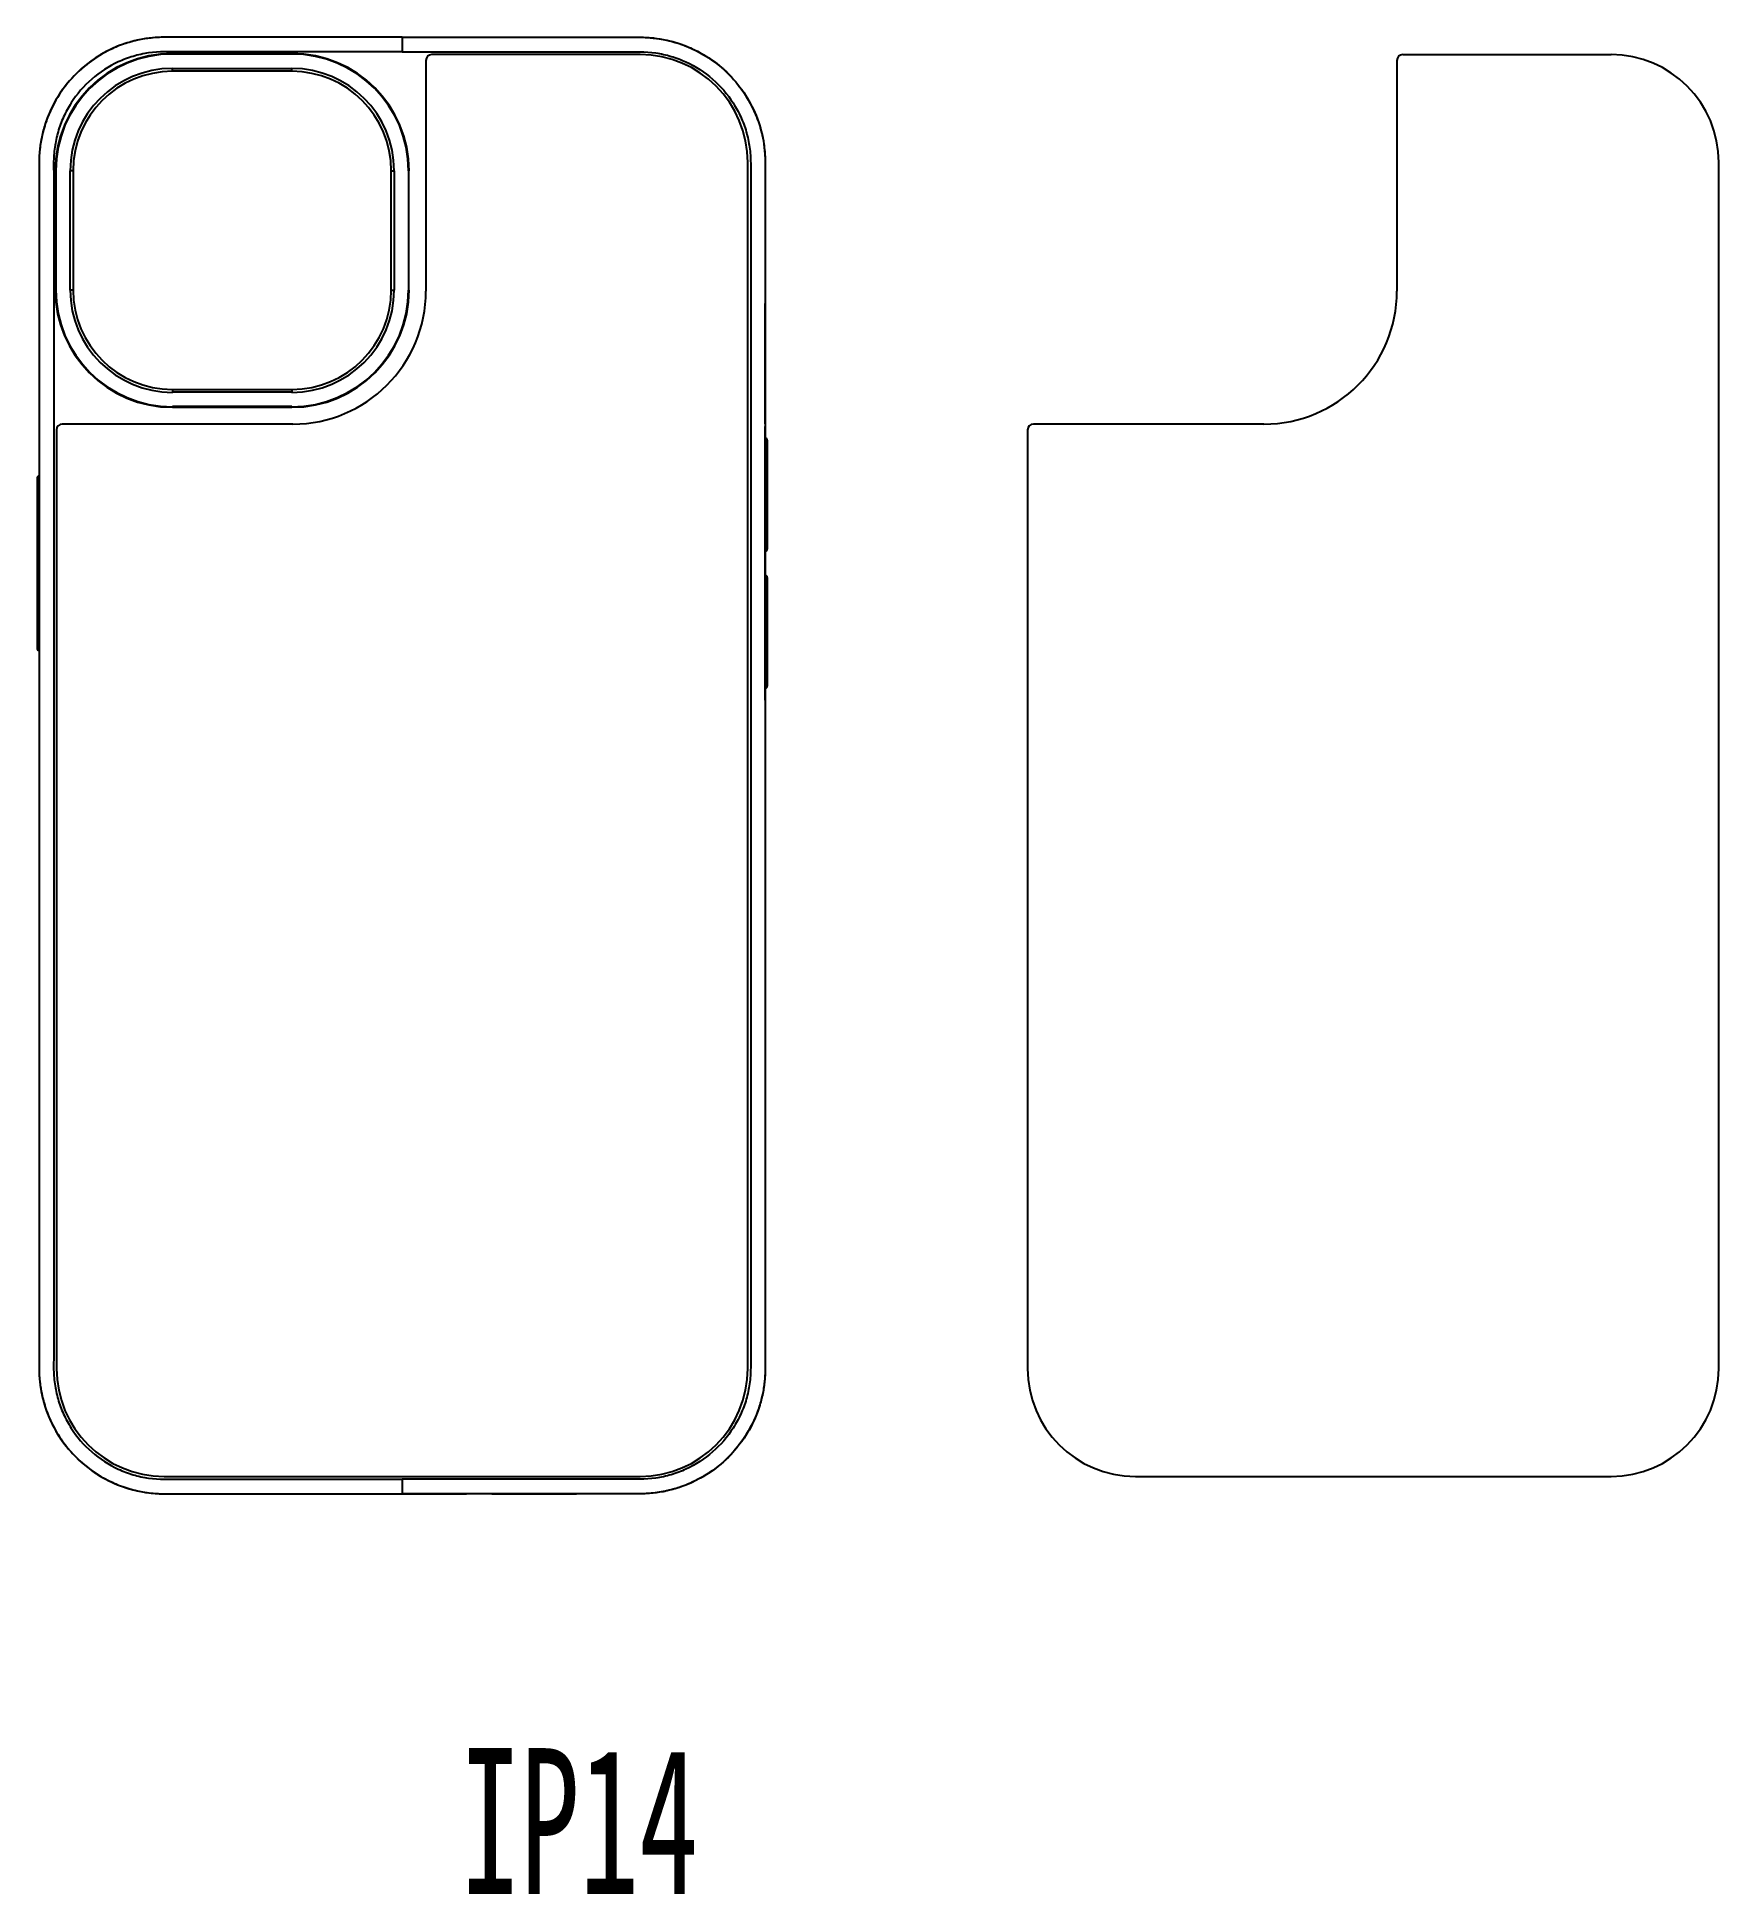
# Model space of a CAD drawing. Header units: millimetres. Extents: x 553 to 726, y 321 to 513.
import ezdxf

# ---------------------------------------------------------------- set-up
doc = ezdxf.new("R2010")
doc.units = ezdxf.units.MM
doc.header["$LTSCALE"] = 65.395
doc.layers.get('0').update_dxf_attribs({"linetype": 'CONTINUOUS'})
doc.styles.get("Standard").update_dxf_attribs({"font": 'txt', "width": 0.6})

msp = doc.modelspace()

# ---------------------------------------------------------------- linework, layer by layer
at = {"color": 7, "linetype": 'Continuous'}
for p, q in [((590.23, 512.56), (590.23, 511.06)), ((566.57, 510.83), (566.57, 510.89)), ((578.87, 510.89), (566.57, 510.89)), ((578.87, 510.83), (566.57, 510.83)), ((578.87, 510.83), (578.87, 510.89)), ((566.57, 509.05), (566.57, 509.35)), ((566.57, 509.35), (578.87, 509.35)), ((578.87, 509.05), (566.57, 509.05)), ((578.87, 509.05), (578.87, 509.35)), ((554.51, 498.82), (554.51, 486.53)), ((554.57, 498.82), (554.51, 498.82)), ((554.57, 498.82), (554.57, 486.53)), ((556.05, 486.53), (556.05, 498.82)), ((556.35, 498.82), (556.05, 498.82)), ((556.35, 498.82), (556.35, 486.53)), ((589.09, 486.53), (589.09, 498.82)), ((589.09, 498.82), (589.39, 498.82)), ((589.39, 498.82), (589.39, 486.53)), ((590.87, 498.82), (590.87, 486.53)), ((590.87, 498.82), (590.93, 498.82)), ((590.93, 486.53), (590.93, 498.82)), ((554.51, 486.53), (554.57, 486.53)), ((556.35, 486.53), (556.05, 486.53)), ((589.09, 486.53), (589.39, 486.53)), ((590.87, 486.53), (590.93, 486.53)), ((627.62, 485.14), (627.62, 485.14)), ((627.62, 485.1), (627.62, 485.14)), ((627.62, 484.35), (627.62, 485.1)), ((627.62, 482.7), (627.62, 484.35)), ((627.62, 475.2), (627.62, 482.7)), ((566.57, 476.3), (566.57, 476.01)), ((566.57, 476.3), (578.87, 476.3)), ((578.87, 476.01), (566.57, 476.01)), ((578.87, 476.3), (578.87, 476.01)), ((566.57, 474.53), (566.57, 474.46)), ((578.87, 474.53), (566.57, 474.53)), ((566.57, 474.46), (578.87, 474.46)), ((578.87, 474.53), (578.87, 474.46)), ((627.62, 473.61), (627.62, 475.2)), ((627.62, 473.23), (627.62, 473.61)), ((627.62, 472.75), (627.62, 473.23)), ((627.62, 472.75), (627.62, 472.75)), ((627.62, 472.75), (627.62, 472.61)), ((627.62, 472.61), (627.62, 472.49)), ((627.62, 469.77), (627.62, 472.49)), ((627.82, 471.02), (627.82, 471.07)), ((627.82, 471.07), (627.82, 469.77)), ((627.82, 470.86), (627.82, 471.02)), ((627.82, 470.2), (627.82, 470.86)), ((552.83, 468.63), (552.84, 465.92)), ((627.62, 469.27), (627.62, 469.77)), ((627.62, 468.77), (627.62, 469.27)), ((627.62, 462.15), (627.62, 468.77)), ((627.63, 469.77), (627.82, 469.77)), ((627.63, 469.27), (627.63, 469.77)), ((627.63, 468.77), (627.63, 469.27)), ((627.63, 462.15), (627.63, 468.77)), ((627.82, 469.77), (627.82, 470.2)), ((627.82, 461.15), (627.82, 469.77)), ((627.82, 469.77), (627.82, 461.15)), ((552.63, 467.18), (552.63, 467.16)), ((552.63, 467.18), (552.63, 465.92)), ((552.63, 467.15), (552.63, 467.12)), ((552.63, 467.12), (552.63, 466.91)), ((552.63, 466.91), (552.63, 466.3)), ((552.63, 466.3), (552.63, 465.92)), ((552.63, 465.92), (552.63, 450.89)), ((552.82, 465.92), (552.63, 465.92)), ((552.63, 465.92), (552.63, 450.89)), ((552.82, 465.92), (552.82, 465.45)), ((552.82, 465.45), (552.82, 464.97)), ((552.82, 464.97), (552.82, 451.84)), ((552.84, 465.92), (552.84, 465.45)), ((552.84, 465.45), (552.84, 464.97)), ((552.84, 464.97), (552.84, 451.84)), ((627.62, 461.65), (627.62, 462.15)), ((627.62, 455.15), (627.62, 461.65)), ((627.63, 461.65), (627.63, 462.15)), ((627.63, 461.15), (627.63, 461.65)), ((627.63, 459.66), (627.63, 461.15)), ((627.63, 461.15), (627.82, 461.15)), ((627.82, 460.77), (627.82, 461.15)), ((627.82, 461.15), (627.82, 459.86)), ((627.82, 460.15), (627.82, 460.77)), ((627.82, 459.93), (627.82, 460.15)), ((627.82, 459.9), (627.82, 459.93)), ((627.82, 459.86), (627.82, 459.89)), ((627.63, 455.65), (627.63, 457.15)), ((627.82, 456.9), (627.82, 456.95)), ((627.82, 456.95), (627.82, 455.65)), ((627.82, 456.74), (627.82, 456.9)), ((627.62, 454.65), (627.62, 455.15)), ((627.63, 455.65), (627.82, 455.65)), ((627.63, 455.15), (627.63, 455.65)), ((627.63, 454.65), (627.63, 455.15)), ((627.82, 456.08), (627.82, 456.74)), ((627.82, 455.65), (627.82, 456.08)), ((627.82, 447.04), (627.82, 455.65)), ((627.82, 455.65), (627.82, 447.04)), ((627.62, 448.04), (627.62, 454.65)), ((627.63, 448.04), (627.63, 454.65)), ((552.82, 451.84), (552.82, 451.36)), ((552.82, 451.36), (552.82, 450.89)), ((552.84, 451.84), (552.84, 451.36)), ((552.84, 451.36), (552.84, 450.89)), ((552.82, 450.89), (552.63, 450.89)), ((552.63, 450.89), (552.63, 450.53)), ((552.63, 450.89), (552.63, 449.63)), ((552.63, 450.53), (552.63, 449.93)), ((552.63, 449.93), (552.63, 449.69)), ((552.63, 449.69), (552.63, 449.66)), ((552.63, 449.66), (552.63, 449.63)), ((552.84, 450.89), (552.83, 448.17)), ((627.62, 447.54), (627.62, 448.04)), ((627.62, 447.04), (627.62, 447.54)), ((627.63, 447.54), (627.63, 448.04)), ((627.63, 447.04), (627.63, 447.54)), ((627.62, 444.32), (627.62, 447.04)), ((627.63, 447.04), (627.82, 447.04)), ((627.82, 446.65), (627.82, 447.04)), ((627.82, 447.04), (627.82, 445.74)), ((627.82, 446.04), (627.82, 446.65)), ((627.82, 445.81), (627.82, 446.04)), ((627.82, 445.78), (627.82, 445.81)), ((627.82, 445.74), (627.82, 445.77)), ((590.23, 364.1), (590.23, 362.6)), ((567.76, 362.59), (569.88, 362.6)), ((569.88, 362.6), (578.88, 362.6)), ((578.88, 362.6), (581, 362.59)), ((581, 362.59), (583.61, 362.59)), ((583.61, 362.59), (587.23, 362.6)), ((587.23, 362.6), (593.23, 362.6)), ((593.23, 362.6), (596.85, 362.59)), ((599.45, 362.59), (596.85, 362.59)), ((599.45, 362.59), (601.57, 362.6)), ((601.57, 362.6), (606.07, 362.6)), ((606.07, 362.6), (608.19, 362.59))]:
    msp.add_line(p, q, dxfattribs=at)
at = {"color": 6, "linetype": 'Continuous'}
for p, q in [((614.72, 510.77), (593.27, 510.77)), ((592.67, 510.17), (592.67, 486.43)), ((625.82, 375.49), (625.82, 499.67)), ((578.97, 472.73), (555.23, 472.73)), ((554.63, 472.13), (554.63, 375.49)), ((565.73, 364.39), (614.72, 364.39))]:
    msp.add_line(p, q, dxfattribs=at)
at = {"color": 2, "linetype": 'Continuous'}
for p, q in [((693.27, 510.77), (714.72, 510.77)), ((692.67, 510.17), (692.67, 486.43)), ((725.82, 375.49), (725.82, 499.67)), ((678.97, 472.73), (655.23, 472.73)), ((654.63, 472.13), (654.63, 375.49)), ((665.73, 364.39), (714.72, 364.39))]:
    msp.add_line(p, q, dxfattribs=at)
at = {"color": 7, "linetype": 'Continuous'}
for centre, radius, start, end in [((566.57, 498.82), 12.07, 90, 180), ((566.57, 498.82), 12.01, 90, 180), ((578.87, 498.82), 12.07, 0, 90), ((578.87, 498.82), 12.01, 0, 90), ((566.57, 498.82), 10.53, 90, 180), ((566.57, 498.82), 10.23, 90, 180), ((578.87, 498.82), 10.53, 0, 90), ((578.87, 498.82), 10.23, 0, 90), ((566.57, 486.53), 12.07, 180, 270), ((566.57, 486.53), 12.01, 180, 270), ((566.57, 486.53), 10.53, 180, 270), ((566.57, 486.53), 10.23, 180, 270), ((578.87, 486.53), 12.07, 270, 360), ((578.87, 486.53), 12.01, 270, 360), ((578.87, 486.53), 10.53, 270, 360), ((578.87, 486.53), 10.23, 270, 360), ((627.62, 471.07), 0.2, 0.022, 87.0011), ((552.83, 467.18), 0.2, 93, 180.0001), ((627.62, 459.86), 0.2, 273, 0), ((627.62, 456.95), 0.2, 0.022, 87.0011), ((552.83, 449.63), 0.2, 180.0207, 267.0011), ((627.62, 445.74), 0.2, 273, 0)]:
    msp.add_arc(centre, radius, start, end, dxfattribs=at)
at = {"color": 6, "linetype": 'Continuous'}
for centre, radius, start, end in [((593.27, 510.17), 0.6, 90, 180), ((614.72, 499.67), 11.1, 0, 90), ((578.97, 486.43), 13.7, 270, 360), ((555.23, 472.13), 0.6, 90, 180), ((565.73, 375.49), 11.1, 180, 270), ((614.72, 375.49), 11.1, 270, 360)]:
    msp.add_arc(centre, radius, start, end, dxfattribs=at)
at = {"color": 2, "linetype": 'Continuous'}
for centre, radius, start, end in [((693.27, 510.17), 0.6, 90, 180), ((714.72, 499.67), 11.1, 0, 90), ((678.97, 486.43), 13.7, 270, 360), ((655.23, 472.13), 0.6, 90, 180), ((665.73, 375.49), 11.1, 180, 270), ((714.72, 375.49), 11.1, 270, 360)]:
    msp.add_arc(centre, radius, start, end, dxfattribs=at)
at = {"color": 7, "linetype": 'Continuous'}
for points, knots in [([(566.99, 512.56), (566.52, 512.56), (565.58, 512.58), (564.17, 512.49), (562.78, 512.24), (560.97, 511.71), (558.84, 510.67), (556.61, 508.91), (554.82, 506.71), (553.76, 504.59), (553.2, 502.79), (552.93, 501.41), (552.82, 500), (552.83, 499.06), (552.83, 498.59)], [0, 0, 0, 0, 0.06252, 0.125016, 0.187532, 0.250042, 0.374998, 0.499995, 0.624989, 0.749957, 0.812467, 0.874982, 0.93748, 1, 1, 1, 1]), ([(590.23, 512.56), (588, 512.56), (584.66, 512.56), (580.21, 512.56), (576.88, 512.56), (573.54, 512.56), (570.76, 512.56), (568.53, 512.56), (567.14, 512.56), (566.03, 512.56), (564.92, 512.55), (563.53, 512.4), (561.9, 512.01), (559.82, 511.21), (557.44, 509.71), (555.14, 507.25), (553.81, 504.77), (553.16, 502.65), (552.92, 501.27), (552.84, 500.16), (552.83, 499.33), (552.84, 498.49), (552.84, 497.38), (552.84, 495.99), (552.84, 493.76), (552.84, 490.98), (552.84, 487.64), (552.84, 483.19), (552.84, 477.63), (552.84, 470.96), (552.84, 464.28), (552.84, 457.61), (552.84, 448.7), (552.84, 437.58), (552.84, 426.45), (552.84, 417.55), (552.84, 410.88), (552.84, 404.2), (552.84, 397.53), (552.84, 391.96), (552.84, 387.51), (552.84, 384.18), (552.84, 381.39), (552.84, 379.17), (552.84, 377.78), (552.84, 376.67), (552.83, 375.83), (552.84, 375), (552.92, 373.89), (553.16, 372.51), (553.81, 370.38), (555.14, 367.91), (557.44, 365.44), (559.82, 363.95), (561.9, 363.15), (563.53, 362.76), (564.92, 362.6), (566.03, 362.6), (567.14, 362.6), (568.53, 362.6), (570.76, 362.6), (573.54, 362.6), (576.88, 362.6), (580.21, 362.6), (584.66, 362.6), (588, 362.6), (590.23, 362.6)], [0, 0, 0, 0, 0.031255, 0.046883, 0.062511, 0.078139, 0.093766, 0.10158, 0.109394, 0.113301, 0.117207, 0.125016, 0.132826, 0.140638, 0.156245, 0.171851, 0.187455, 0.195265, 0.203075, 0.20698, 0.210887, 0.214794, 0.218701, 0.226515, 0.234328, 0.249956, 0.265584, 0.281212, 0.312467, 0.343723, 0.374978, 0.406234, 0.437489, 0.5, 0.562511, 0.593766, 0.625022, 0.656277, 0.687533, 0.718788, 0.734416, 0.750044, 0.765672, 0.773485, 0.781299, 0.785206, 0.789113, 0.79302, 0.796925, 0.804735, 0.812545, 0.828149, 0.843755, 0.859362, 0.867174, 0.874984, 0.882793, 0.886699, 0.890606, 0.89842, 0.906234, 0.921861, 0.937489, 0.953117, 0.968745, 1, 1, 1, 1]), ([(590.23, 512.56), (592.45, 512.56), (595.79, 512.56), (600.24, 512.56), (603.58, 512.56), (606.92, 512.56), (609.7, 512.56), (611.92, 512.56), (613.31, 512.56), (614.42, 512.56), (615.54, 512.55), (616.92, 512.4), (618.55, 512.01), (620.63, 511.21), (623.01, 509.71), (625.31, 507.25), (626.64, 504.77), (627.3, 502.65), (627.53, 501.27), (627.61, 500.16), (627.62, 499.33), (627.61, 498.49), (627.62, 497.38), (627.62, 495.99), (627.62, 493.76), (627.62, 490.98), (627.62, 487.64), (627.62, 483.19), (627.62, 477.63), (627.62, 470.96), (627.62, 464.28), (627.62, 457.61), (627.62, 448.7), (627.62, 437.58), (627.62, 426.45), (627.62, 417.55), (627.62, 410.88), (627.62, 404.2), (627.62, 397.53), (627.62, 391.96), (627.62, 387.51), (627.62, 384.18), (627.62, 381.39), (627.62, 379.17), (627.62, 377.78), (627.61, 376.67), (627.62, 375.83), (627.61, 375), (627.53, 373.89), (627.3, 372.51), (626.64, 370.38), (625.31, 367.91), (623.01, 365.44), (620.63, 363.95), (618.55, 363.15), (616.92, 362.76), (615.54, 362.6), (614.42, 362.6), (613.31, 362.6), (611.92, 362.6), (609.7, 362.6), (606.92, 362.6), (603.58, 362.6), (600.24, 362.6), (595.79, 362.6), (592.45, 362.6), (590.23, 362.6)], [0, 0, 0, 0, 0.031255, 0.046883, 0.062511, 0.078139, 0.093766, 0.10158, 0.109394, 0.113301, 0.117207, 0.125016, 0.132826, 0.140638, 0.156245, 0.171851, 0.187455, 0.195265, 0.203075, 0.20698, 0.210887, 0.214794, 0.218701, 0.226515, 0.234328, 0.249956, 0.265584, 0.281212, 0.312467, 0.343723, 0.374978, 0.406234, 0.437489, 0.5, 0.562511, 0.593766, 0.625022, 0.656277, 0.687533, 0.718788, 0.734416, 0.750044, 0.765672, 0.773485, 0.781299, 0.785206, 0.789113, 0.79302, 0.796925, 0.804735, 0.812545, 0.828149, 0.843755, 0.859362, 0.867174, 0.874984, 0.882793, 0.886699, 0.890606, 0.89842, 0.906234, 0.921861, 0.937489, 0.953117, 0.968745, 1, 1, 1, 1]), ([(614.41, 512.56), (614.86, 512.56), (615.76, 512.54), (617.56, 512.3), (619.74, 511.64), (622.13, 510.32), (624.2, 508.54), (625.84, 506.36), (627, 503.88), (627.52, 501.67), (627.63, 499.86), (627.62, 498.96), (627.62, 498.5)], [0, 0, 0, 0, 0.062518, 0.125048, 0.24994, 0.374985, 0.500021, 0.625071, 0.750064, 0.874952, 0.937465, 1, 1, 1, 1]), ([(590.23, 511.06), (588.05, 511.06), (584.79, 511.06), (580.43, 511.06), (577.17, 511.06), (573.9, 511.06), (571.18, 511.06), (569.01, 511.06), (566.83, 511.05), (564.64, 511.1), (562.51, 510.63), (560.47, 509.86), (558.16, 508.37), (556.36, 506.29), (555.32, 504.37), (554.75, 502.84), (554.47, 501.5), (554.35, 500.42), (554.33, 499.6), (554.34, 498.79), (554.34, 497.7), (554.34, 496.34), (554.34, 494.71), (554.34, 492.53), (554.34, 489.81), (554.34, 486.55), (554.34, 482.19), (554.34, 476.75), (554.34, 470.22), (554.34, 463.69), (554.34, 457.17), (554.34, 448.46), (554.34, 437.58), (554.34, 426.7), (554.34, 417.99), (554.34, 411.46), (554.34, 404.93), (554.34, 398.4), (554.34, 392.96), (554.34, 388.61), (554.34, 385.35), (554.34, 382.63), (554.34, 380.45), (554.34, 378.82), (554.34, 377.46), (554.34, 376.37), (554.33, 375.55), (554.35, 374.74), (554.47, 373.65), (554.75, 372.32), (555.32, 370.79), (556.36, 368.87), (558.16, 366.79), (560.47, 365.29), (562.51, 364.53), (564.64, 364.05), (566.83, 364.1), (569.01, 364.1), (571.18, 364.1), (573.9, 364.1), (577.17, 364.1), (580.43, 364.1), (584.79, 364.1), (588.05, 364.1), (590.23, 364.1)], [0, 0, 0, 0, 0.031259, 0.046889, 0.062519, 0.078149, 0.093778, 0.101593, 0.109408, 0.125021, 0.132829, 0.140638, 0.156217, 0.171796, 0.179605, 0.187413, 0.195221, 0.199128, 0.203035, 0.206942, 0.21085, 0.218665, 0.226479, 0.234294, 0.249924, 0.265554, 0.281183, 0.312443, 0.343702, 0.374962, 0.406221, 0.43748, 0.499999, 0.562518, 0.593778, 0.625037, 0.656296, 0.687556, 0.718815, 0.734445, 0.750075, 0.765704, 0.773519, 0.781334, 0.789149, 0.793056, 0.796964, 0.800871, 0.804777, 0.812586, 0.820395, 0.828204, 0.843784, 0.859362, 0.867171, 0.874979, 0.890592, 0.898407, 0.906222, 0.921851, 0.937481, 0.953111, 0.968741, 1, 1, 1, 1]), ([(590.23, 511.06), (592.4, 511.06), (595.67, 511.06), (600.02, 511.06), (603.28, 511.06), (606.55, 511.06), (609.27, 511.06), (611.45, 511.06), (613.62, 511.05), (615.81, 511.1), (617.94, 510.63), (619.98, 509.86), (622.29, 508.37), (624.09, 506.29), (625.13, 504.37), (625.7, 502.84), (625.98, 501.5), (626.1, 500.42), (626.12, 499.6), (626.12, 498.79), (626.12, 497.7), (626.12, 496.34), (626.12, 494.71), (626.12, 492.53), (626.12, 489.81), (626.12, 486.55), (626.12, 482.19), (626.12, 476.75), (626.12, 470.22), (626.12, 463.69), (626.12, 457.17), (626.12, 448.46), (626.12, 437.58), (626.12, 426.7), (626.12, 417.99), (626.12, 411.46), (626.12, 404.93), (626.12, 398.4), (626.12, 392.96), (626.12, 388.61), (626.12, 385.35), (626.12, 382.63), (626.12, 380.45), (626.12, 378.82), (626.12, 377.46), (626.12, 376.37), (626.12, 375.55), (626.1, 374.74), (625.98, 373.65), (625.7, 372.32), (625.13, 370.79), (624.09, 368.87), (622.29, 366.79), (619.98, 365.29), (617.94, 364.53), (615.81, 364.05), (613.62, 364.1), (611.45, 364.1), (609.27, 364.1), (606.55, 364.1), (603.28, 364.1), (600.02, 364.1), (595.67, 364.1), (592.4, 364.1), (590.23, 364.1)], [0, 0, 0, 0, 0.031259, 0.046889, 0.062519, 0.078149, 0.093778, 0.101593, 0.109408, 0.125021, 0.132829, 0.140638, 0.156217, 0.171796, 0.179605, 0.187413, 0.195221, 0.199128, 0.203035, 0.206942, 0.21085, 0.218665, 0.226479, 0.234294, 0.249924, 0.265554, 0.281183, 0.312443, 0.343702, 0.374962, 0.406221, 0.43748, 0.499999, 0.562518, 0.593778, 0.625037, 0.656296, 0.687556, 0.718815, 0.734445, 0.750075, 0.765704, 0.773519, 0.781334, 0.789149, 0.793056, 0.796964, 0.800871, 0.804777, 0.812586, 0.820395, 0.828204, 0.843784, 0.859362, 0.867171, 0.874979, 0.890592, 0.898407, 0.906222, 0.921851, 0.937481, 0.953111, 0.968741, 1, 1, 1, 1]), ([(552.83, 498.59), (552.84, 496.09), (552.83, 491.1), (552.84, 481.11), (552.83, 473.63), (552.83, 468.63)], [0, 0, 0, 0, 0.25, 0.5, 1, 1, 1, 1]), ([(552.83, 448.17), (552.83, 436.16), (552.83, 418.14), (552.84, 397.12), (552.83, 385.11), (552.84, 379.11), (552.83, 376.1)], [0, 0, 0, 0, 0.5, 0.75, 0.875, 1, 1, 1, 1]), ([(627.62, 444.32), (627.62, 433.03), (627.62, 416.1), (627.62, 396.35), (627.62, 385.06), (627.61, 379.42), (627.62, 376.6)], [0, 0, 0, 0, 0.5, 0.75, 0.875, 1, 1, 1, 1]), ([(627.62, 376.6), (627.62, 376.13), (627.64, 375.19), (627.53, 373.79), (627.26, 372.41), (626.72, 370.62), (625.67, 368.5), (623.89, 366.3), (621.69, 364.53), (619.57, 363.49), (617.78, 362.94), (616.4, 362.68), (614.99, 362.58), (614.06, 362.6), (613.59, 362.6)], [0, 0, 0, 0, 0.062519, 0.125016, 0.187531, 0.25004, 0.375005, 0.500001, 0.624996, 0.74996, 0.812469, 0.874984, 0.937481, 1, 1, 1, 1]), ([(552.83, 376.1), (552.83, 375.66), (552.83, 374.78), (553.03, 373.02), (553.6, 370.87), (554.81, 368.49), (556.48, 366.4), (558.53, 364.7), (560.89, 363.45), (563.03, 362.83), (564.79, 362.61), (565.67, 362.59), (566.12, 362.59)], [0, 0, 0, 0, 0.062523, 0.125043, 0.24993, 0.374952, 0.499996, 0.625036, 0.750071, 0.87496, 0.937484, 1, 1, 1, 1])]:
    msp.add_open_spline(points, degree=3, knots=knots, dxfattribs=at)
for points in [[(590.23, 512.56), (582.48, 512.56), (574.73, 512.57), (566.99, 512.56)], [(590.23, 512.56), (598.29, 512.56), (606.35, 512.56), (614.41, 512.56)], [(627.62, 498.5), (627.61, 494.05), (627.62, 489.6), (627.62, 485.14)], [(566.12, 362.59), (566.67, 362.59), (567.21, 362.59), (567.76, 362.59)], [(613.59, 362.6), (611.79, 362.59), (609.99, 362.59), (608.19, 362.59)]]:
    msp.add_open_spline(points, degree=3, dxfattribs=at)

# ---------------------------------------------------------------- texts
at = {"color": 3, "insert": (596.25, 336.41), "char_height": 15, "attachment_point": 1}
msp.add_mtext_dynamic_manual_height_columns('{\\fFangSong|b0|i0|c0|p49;IP14}', width=65.7238, gutter_width=1, heights=[0], dxfattribs=at)

doc.saveas('drawing.dxf')
